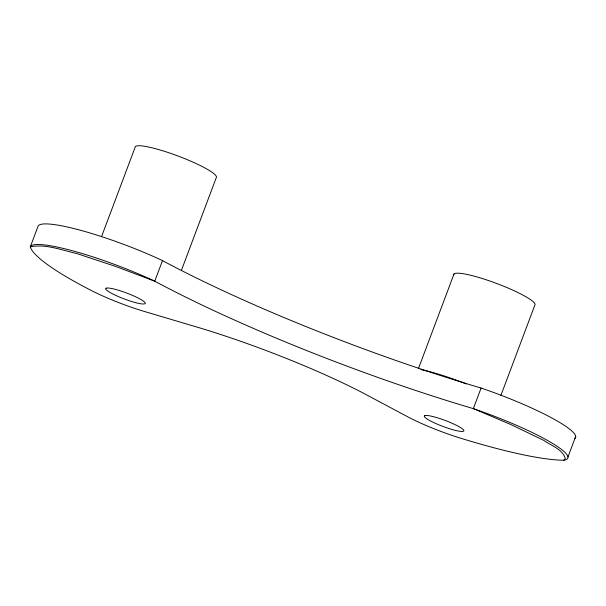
<?xml version="1.0" encoding="UTF-8"?>
<svg xmlns="http://www.w3.org/2000/svg" width="606" height="606" viewBox="0 0 606 606"><rect width="100%" height="100%" fill="white"/><g stroke="black" fill="none" stroke-linecap="round" stroke-linejoin="round"><path stroke-width="0.91" d="M101.513 236.726L135.388 146.599A43.382 6.56 20.6 0 1 180.452 156.939A43.382 6.56 20.6 0 1 216.206 177.785L181.338 270.564M162.491 260.603L154.757 281.184A87.484 13.234 20.6 0 0 30.3 246.824L38.042 226.235A87.484 13.234 20.6 0 1 162.491 260.603A312.931 47.336 20.6 0 0 481.088 388.045A87.908 13.294 20.6 0 1 574.791 438.494M418.443 368.592L453.985 274.041M481.088 388.045L473.354 408.633A87.908 13.294 20.6 0 1 563.792 460.227L565.315 458.553C562.656 449.16 550.952 445.554 543.62 440.297L510.76 424.495L473.354 408.633A312.931 47.336 20.6 0 1 154.757 281.184L115.352 266.329L76.644 253.497C61.592 250.142 45.867 243.718 30.3 246.824A188.617 28.527 20.6 0 0 90.491 290.085A56.737 8.582 20.6 0 0 142.683 310.961L203.093 328.906A173.172 26.194 20.6 0 1 362.388 392.635L409.088 417.526A56.737 8.582 20.6 0 0 461.28 438.403A188.617 28.527 20.6 0 0 563.792 460.227M500.927 395.362L534.803 305.235A43.382 6.56 20.6 0 0 495.496 283.047A43.382 6.56 20.6 0 0 453.788 275.192M567.958 457.015L575.7 436.426M420.859 369.562A56.737 8.582 20.6 0 1 466.309 383.931M106.058 288.229L105.724 289.001A21.134 3.197 20.6 0 0 121.67 297.947A21.134 3.197 20.6 0 0 143.289 304.023L144.94 303.788A21.134 3.197 20.6 0 0 129.336 294.069A21.134 3.197 20.6 0 0 106.058 288.229M424.654 415.678L424.321 416.443A21.134 3.197 20.6 0 0 440.259 425.397A21.134 3.197 20.6 0 0 461.886 431.464L463.537 431.23A21.134 3.197 20.6 0 0 447.932 421.511A21.134 3.197 20.6 0 0 424.654 415.678"/></g></svg>
